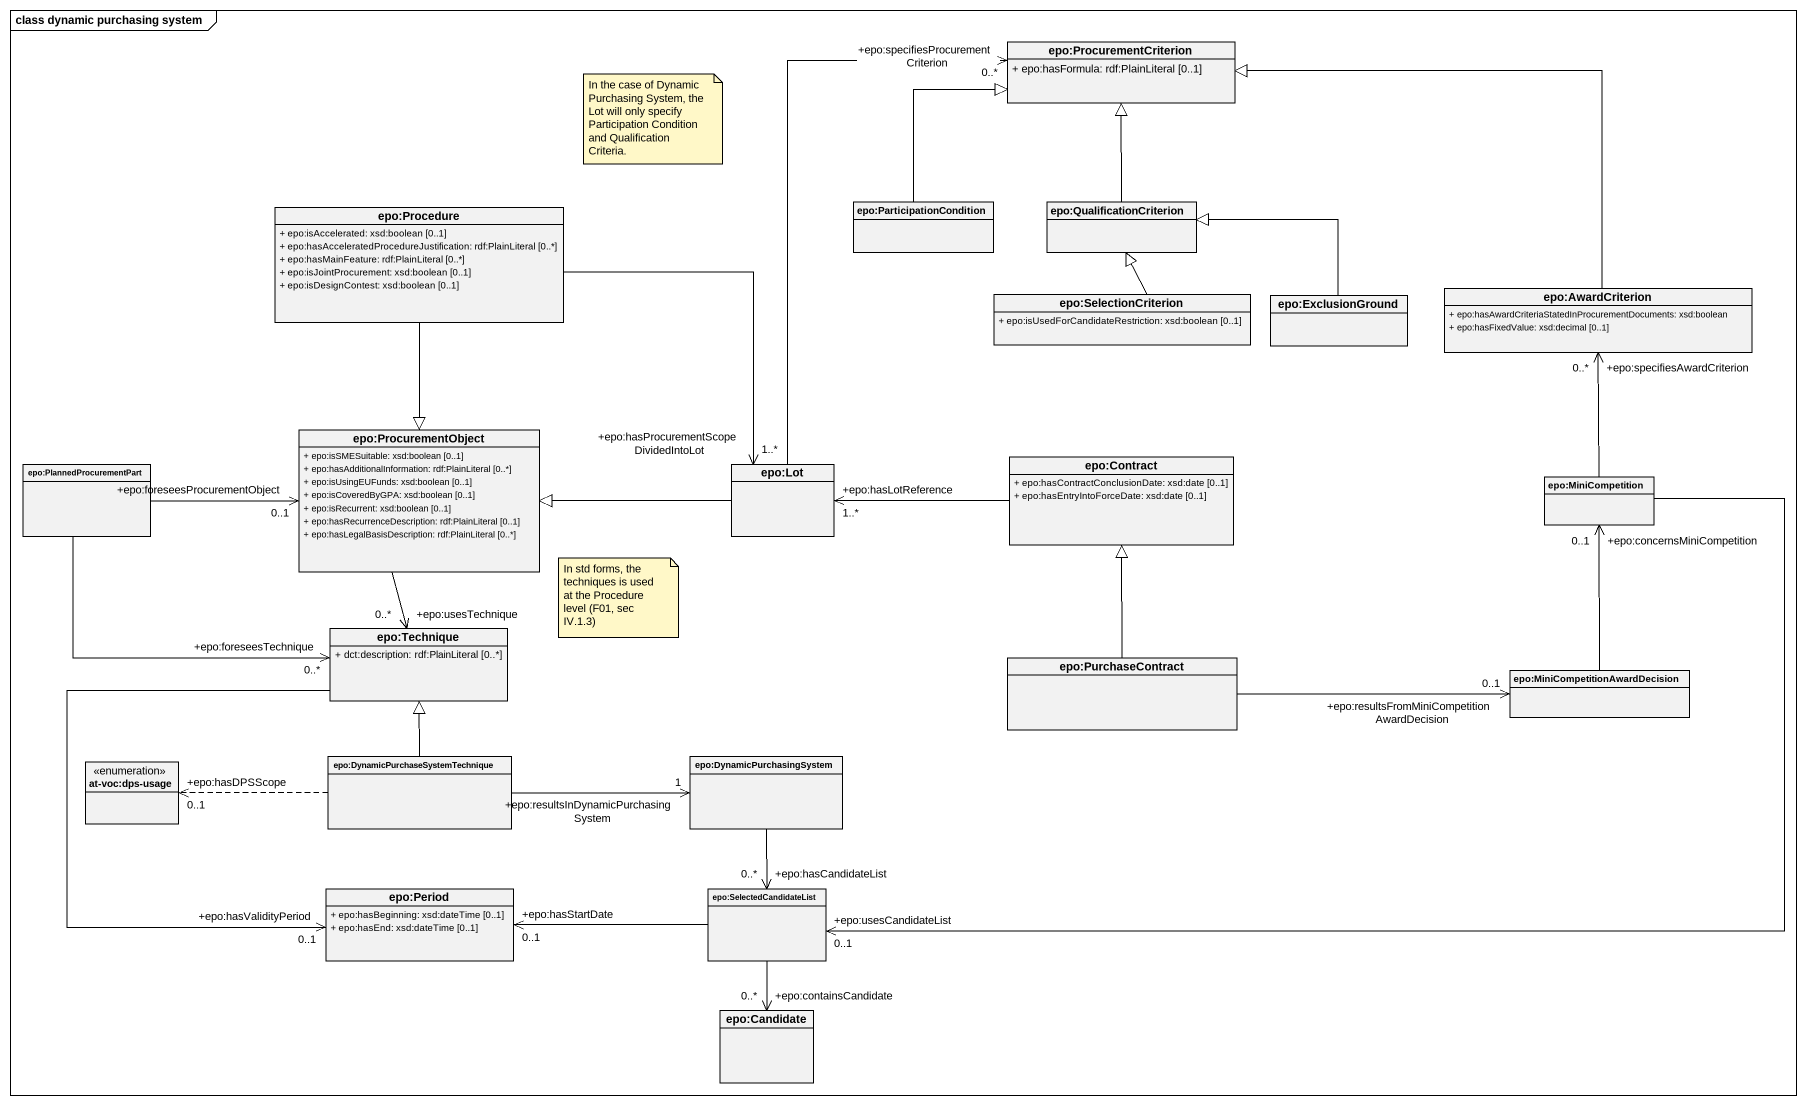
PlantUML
@startuml
mainframe class dynamic purchasing system
hide circle
hide empty members
skinparam classAttributeIconSize 0
class "epo:ProcurementCriterion" as epo_ProcurementCriterion {
  + epo:hasFormula: rdf:PlainLiteral [0..1]
}
class "epo:Procedure" as epo_Procedure {
  + epo:isAccelerated: xsd:boolean [0..1]
  + epo:hasAcceleratedProcedureJustification: rdf:PlainLiteral [0..*]
  + epo:hasMainFeature: rdf:PlainLiteral [0..*]
  + epo:isJointProcurement: xsd:boolean [0..1]
  + epo:isDesignContest: xsd:boolean [0..1]
}
class "epo:ParticipationCondition" as epo_ParticipationCondition
class "epo:QualificationCriterion" as epo_QualificationCriterion
class "epo:SelectionCriterion" as epo_SelectionCriterion {
  + epo:isUsedForCandidateRestriction: xsd:boolean [0..1]
}
class "epo:ExclusionGround" as epo_ExclusionGround
class "epo:AwardCriterion" as epo_AwardCriterion {
  + epo:hasAwardCriteriaStatedInProcurementDocuments: xsd:boolean
  + epo:hasFixedValue: xsd:decimal [0..1]
}
class "epo:ProcurementObject" as epo_ProcurementObject {
  + epo:isSMESuitable: xsd:boolean [0..1]
  + epo:hasAdditionalInformation: rdf:PlainLiteral [0..*]
  + epo:isUsingEUFunds: xsd:boolean [0..1]
  + epo:isCoveredByGPA: xsd:boolean [0..1]
  + epo:isRecurrent: xsd:boolean [0..1]
  + epo:hasRecurrenceDescription: rdf:PlainLiteral [0..1]
  + epo:hasLegalBasisDescription: rdf:PlainLiteral [0..*]
}
class "epo:PlannedProcurementPart" as epo_PlannedProcurementPart
class "epo:Lot" as epo_Lot
class "epo:Contract" as epo_Contract {
  + epo:hasContractConclusionDate: xsd:date [0..1]
  + epo:hasEntryIntoForceDate: xsd:date [0..1]
}
class "epo:MiniCompetition" as epo_MiniCompetition
class "epo:Technique" as epo_Technique {
  + dct:description: rdf:PlainLiteral [0..*]
}
class "epo:PurchaseContract" as epo_PurchaseContract
class "epo:MiniCompetitionAwardDecision" as epo_MiniCompetitionAwardDeci
enum "at-voc:dps-usage" as at_voc_dps_usage
class "epo:DynamicPurchaseSystemTechnique" as epo_DynamicPurchaseSystemTec
class "epo:DynamicPurchasingSystem" as epo_DynamicPurchasingSystem
class "epo:Period" as epo_Period {
  + epo:hasBeginning: xsd:dateTime [0..1]
  + epo:hasEnd: xsd:dateTime [0..1]
}
class "epo:SelectedCandidateList" as epo_SelectedCandidateList
class "epo:Candidate" as epo_Candidate
epo_Procedure --|> epo_ProcurementObject
epo_Procedure --> "+epo:hasProcurementScopeDividedIntoLot\n1..*" epo_Lot
epo_ParticipationCondition -up-|> epo_ProcurementCriterion
epo_QualificationCriterion -up-|> epo_ProcurementCriterion
epo_SelectionCriterion -up-|> epo_QualificationCriterion
epo_ExclusionGround -left-|> epo_QualificationCriterion
epo_AwardCriterion -left-|> epo_ProcurementCriterion
epo_ProcurementObject --> "+epo:usesTechnique\n0..*" epo_Technique
epo_PlannedProcurementPart -right-> "+epo:foreseesProcurementObject\n0..1" epo_ProcurementObject
epo_PlannedProcurementPart -right-> "+epo:foreseesTechnique\n0..*" epo_Technique
epo_Lot -up-> "+epo:specifiesProcurementCriterion\n0..*" epo_ProcurementCriterion
epo_Lot -left-|> epo_ProcurementObject
epo_Contract -left-> "+epo:hasLotReference\n1..*" epo_Lot
epo_MiniCompetition -up-> "+epo:specifiesAwardCriterion\n0..*" epo_AwardCriterion
epo_MiniCompetition -left-> "+epo:usesCandidateList\n0..1" epo_SelectedCandidateList
epo_Technique --> "+epo:hasValidityPeriod\n0..1" epo_Period
epo_PurchaseContract -up-|> epo_Contract
epo_PurchaseContract -right-> "+epo:resultsFromMiniCompetitionAwardDecision\n0..1" epo_MiniCompetitionAwardDeci
epo_MiniCompetitionAwardDeci -up-> "+epo:concernsMiniCompetition\n0..1" epo_MiniCompetition
epo_DynamicPurchaseSystemTec -up-|> epo_Technique
epo_DynamicPurchaseSystemTec .left.> "+epo:hasDPSScope\n0..1" at_voc_dps_usage
epo_DynamicPurchaseSystemTec -right-> "+epo:resultsInDynamicPurchasingSystem\n1" epo_DynamicPurchasingSystem
epo_DynamicPurchasingSystem --> "+epo:hasCandidateList\n0..*" epo_SelectedCandidateList
epo_SelectedCandidateList -left-> "+epo:hasStartDate\n0..1" epo_Period
epo_SelectedCandidateList --> "+epo:containsCandidate\n0..*" epo_Candidate
note as N1
  In the case of Dynamic Purchasing System, the Lot will only specify Participation Condition and Qualification Criteria.
end note
note as N2
  In std forms, the techniques is used at the Procedure level (F01, sec IV.1.3)
end note
@enduml
